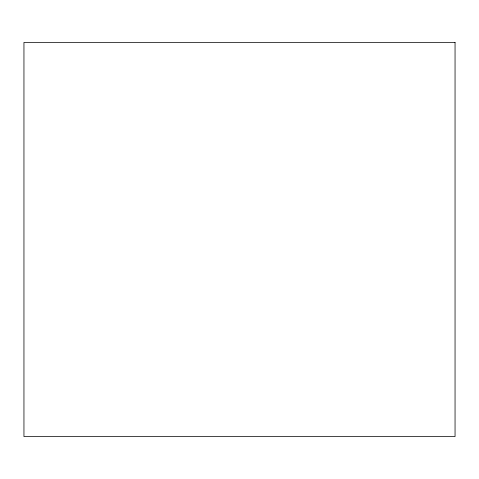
<?xml version="1.0" encoding="UTF-8"?>
<svg xmlns="http://www.w3.org/2000/svg" width="479" height="479" viewBox="0 0 479 479"><rect width="100%" height="100%" fill="white"/><g stroke="black" fill="none" stroke-linecap="round" stroke-linejoin="round"><path stroke-width="0.72" d="M455.05 42.427L23.95 42.427L23.95 436.573L455.05 436.573L455.05 42.427"/></g></svg>
